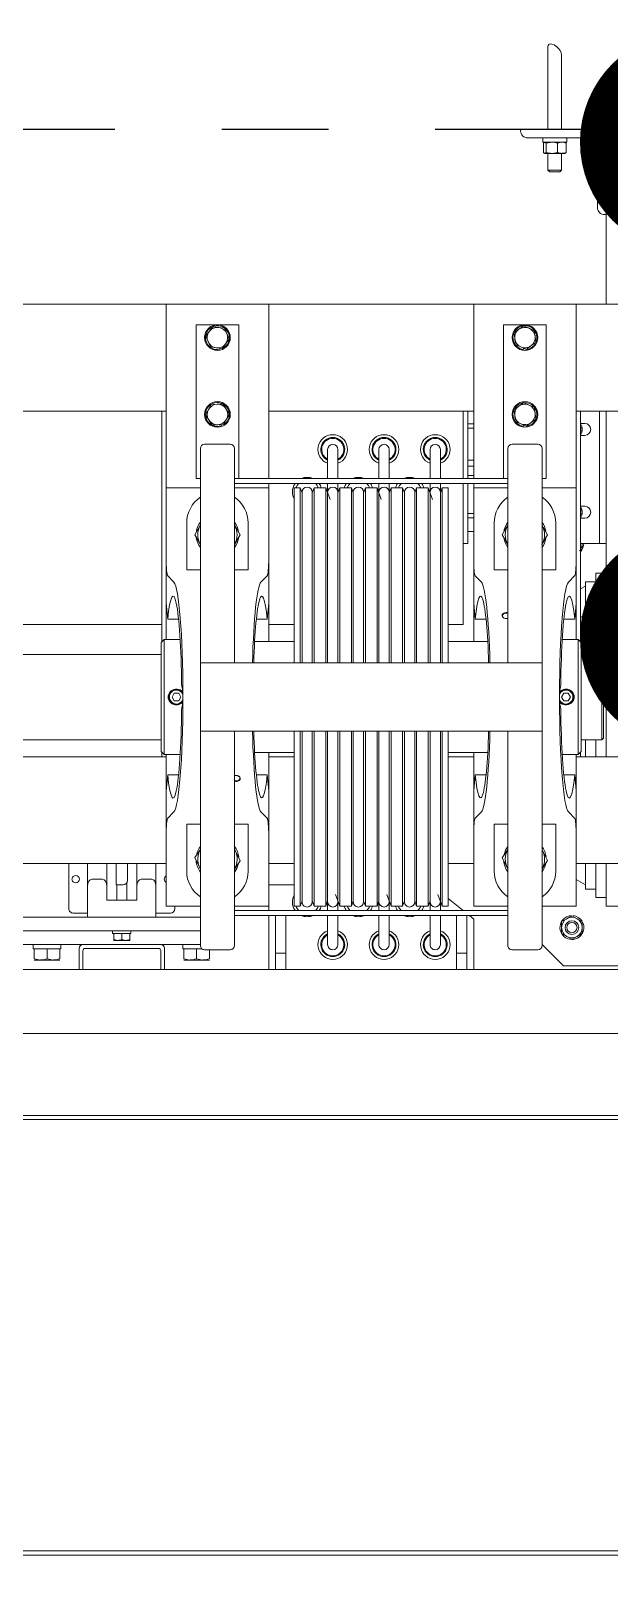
# Model space of a CAD drawing. Header units: millimetres. Extents: x -5 to 1510635, y -6 to 71285.
# Drawn here: x 1294596 to 1295951, y 37412 to 41052 of the extents above; entities that cross this region are included whole.
import ezdxf

# ---------------------------------------------------------------- set-up
doc = ezdxf.new("R2010")
doc.units = ezdxf.units.MM
doc.header["$LTSCALE"] = 1000
doc.linetypes.add('CENTER', pattern=[2, 1.25, -0.25, 0.25, -0.25])
doc.linetypes.add('PHANTOM', pattern=[2.5, 1.25, -0.25, 0.25, -0.25, 0.25, -0.25])
for name, color, linetype in [('2', 42, 'Continuous'), ('MP-1', 1, 'CENTER'), ('MP-8', 8, 'Continuous')]:
    doc.layers.add(name, color=color, linetype=linetype)

# ---------------------------------------------------------------- blocks, each defined once
blk = doc.blocks.new('17886555')
at = {"layer": 'MP-8', "linetype": 'Continuous', "lineweight": 15}
for p, q in [((-332.1, 2750), (-332.1, 5300)), ((-327.1, 5300), (-327.1, 2750)), ((177.9, 2750), (177.9, 5100)), ((182.9, 2750), (182.9, 5100)), ((-507.1, 3900), (-507.1, 4177)), ((-503.1, 1323), (-503.1, 4177)), ((-428.1, 4177), (-428.1, 1323)), ((-1282.1, 3915), (-1282.1, 4110)), ((-1157.1, 3920), (-1157.1, 4110)), ((-752.1, 3920), (-752.1, 4110)), ((-627.1, 3915), (-627.1, 4110)), ((-577.1, 4110), (-577.1, 3950)), ((-1387.1, 3950), (-1487.1, 3950)), ((-1487.1, 3950), (-1487.1, 3850)), ((-1472.1, 3950), (-1472.1, 3959)), ((-1282.1, 3950), (-1387.1, 3950)), ((-1387.1, 3948), (-1387.1, 3950)), ((-752.1, 3950), (-1157.1, 3950)), ((-1002.1, 3950), (-1002.1, 3942.5)), ((-967.1, 3938), (-967.1, 3950)), ((-577.1, 3950), (-627.1, 3950)), ((-587.1, 3938), (-587.1, 3950)), ((-1477.1, 3858), (-1477.1, 3932)), ((-1469.1, 3940), (-1395.1, 3940)), ((-1157.1, 3942.5), (-1002.1, 3942.5)), ((-1002.1, 3942.5), (-1002.1, 3938.5)), ((-1002.1, 3920), (-1002.1, 3938.5)), ((-872.1, 3938), (-967.1, 3938)), ((-957.1, 3926), (-957.1, 3938)), ((-872.1, 3938), (-937.1, 3938)), ((-870.1, 3947), (-872.1, 3945)), ((-872.1, 3945), (-772.1, 3945)), ((-872.1, 3945), (-872.1, 3921)), ((-774.1, 3947), (-870.1, 3947)), ((-772.1, 3945), (-774.1, 3947)), ((-772.1, 3921), (-772.1, 3945)), ((-752.1, 3938), (-772.1, 3938)), ((-752.1, 3938), (-772.1, 3938)), ((-587.1, 3938), (-627.1, 3938)), ((-617.1, 3938), (-627.1, 3938)), ((-597.1, 3938), (-597.1, 3926)), ((-1282.1, 3795), (-1282.1, 3915)), ((-1282.1, 3915), (-1067.1, 3915)), ((-1157.1, 3920), (-1157.1, 3915)), ((-886.9, 3920), (-1157.1, 3920)), ((-1142.6, 3920), (-1142.6, 3925)), ((-1136.8, 3920), (-1136.8, 3920.7)), ((-1134.5, 3920), (-1134.5, 3920.7)), ((-1128.6, 3925), (-1128.6, 3920)), ((-1067.1, 3915), (-1062.1, 3915)), ((-1067.1, 3915), (-1067.1, 3875)), ((-1062.1, 3915), (-984.3, 3915)), ((-1045.6, 3920), (-1045.6, 3925)), ((-1039.8, 3920), (-1039.8, 3920.7)), ((-1037.5, 3920), (-1037.5, 3920.7)), ((-1031.6, 3925), (-1031.6, 3920)), ((-995.5, 3922.2), (-1002.4, 3922)), ((-995.2, 3922), (-1002.1, 3922)), ((-993.5, 3919), (-995.2, 3922)), ((-932.1, 3915), (-984.3, 3915)), ((-964.4, 3913.5), (-956.6, 3905.9)), ((-937.1, 3926), (-957.1, 3926)), ((-948.7, 3920), (-952.1, 3926)), ((-872.1, 3926), (-937.1, 3926)), ((-932.1, 3915), (-889.4, 3915)), ((-932.1, 3915), (-913.4, 3913.3)), ((-917.1, 3926), (-917.1, 3922.8)), ((-887.1, 3922.8), (-917.1, 3922.8)), ((-916.1, 3922.8), (-916.1, 3920)), ((-913.4, 3900.6), (-913.4, 3913.3)), ((-909.4, 3922.8), (-909.4, 3920)), ((-906.9, 3922.8), (-906.9, 3920)), ((-906.7, 3922.8), (-906.7, 3920)), ((-885.9, 3921), (-889.4, 3917.5)), ((-889.4, 3917.5), (-754.9, 3917.5)), ((-889.4, 3917.5), (-889.4, 3898.7)), ((-888.1, 3920), (-888.1, 3922.8)), ((-887.1, 3922.8), (-887.1, 3926)), ((-885.9, 3921), (-758.4, 3921)), ((-752.1, 3926), (-772.1, 3926)), ((-754.9, 3917.5), (-758.4, 3921)), ((-752.1, 3920), (-757.4, 3920)), ((-754.9, 3898.7), (-754.9, 3917.5)), ((-754.9, 3915), (-712.1, 3915)), ((-752.1, 3920), (-752.1, 3915)), ((-730.8, 3913.3), (-712.1, 3915)), ((-730.8, 3913.3), (-730.8, 3900.6)), ((-660, 3915), (-712.1, 3915)), ((-679.9, 3913.5), (-687.6, 3905.9)), ((-660, 3915), (-582.1, 3915)), ((-617.1, 3926), (-627.1, 3926)), ((-597.1, 3926), (-617.1, 3926)), ((-608.5, 3915), (-602.1, 3926)), ((-582.1, 3915), (-577.1, 3915)), ((-577.1, 3915), (-577.1, 3875)), ((-562.5, 3916), (-566, 3910)), ((-559.1, 3922), (-562.5, 3916)), ((-552.1, 3922), (-559.1, 3922)), ((-545.5, 3922.2), (-552.4, 3922)), ((-545.2, 3922), (-552.1, 3922)), ((-541.7, 3916), (-545.2, 3922)), ((-538.3, 3910), (-541.7, 3916)), ((-1487.1, 3898), (-1574.3, 3898)), ((-1471.9, 3904), (-1477.1, 3904)), ((-1471.9, 3876.1), (-1471.9, 3904)), ((-1470.9, 3903.3), (-1471.9, 3901.7)), ((-1470.9, 3903.3), (-1460, 3903.3)), ((-1458.9, 3898.3), (-1458.9, 3902)), ((-1458.9, 3886.7), (-1458.9, 3898.3)), ((-1439.1, 3898), (-1458.9, 3898)), ((-1439.1, 3898), (-1439.1, 3882)), ((-1437.1, 3896), (-1439.1, 3898)), ((-1437.1, 3884), (-1437.1, 3896)), ((-822.1, 3908.2), (-826.6, 3905.6)), ((-826.6, 3905.6), (-826.6, 3900.4)), ((-826.6, 3900.4), (-822.1, 3897.8)), ((-819.5, 3895.5), (-824.8, 3895.5)), ((-817.6, 3905.6), (-822.1, 3908.2)), ((-822.1, 3897.8), (-817.6, 3900.4)), ((-817.6, 3900.4), (-817.6, 3905.6)), ((-566, 3910), (-562.5, 3904)), ((-562.5, 3904), (-559.1, 3898)), ((-559.1, 3898), (-552.1, 3898)), ((-558.7, 3897.8), (-551.8, 3898)), ((-552.1, 3898), (-545.2, 3898)), ((-545.2, 3898), (-541.7, 3904)), ((-541.7, 3904), (-538.3, 3910)), ((-532.1, 3875), (-507.1, 3900)), ((-1584, 3882), (-1487.1, 3882)), ((-1470.9, 3880), (-1471.9, 3886.7)), ((-1470.9, 3876.7), (-1471.9, 3878.3)), ((-1470.9, 3893.3), (-1460, 3893.3)), ((-1470.9, 3880), (-1460, 3880)), ((-1470.9, 3876.7), (-1460, 3876.7)), ((-1460, 3893.3), (-1458.9, 3886.7)), ((-1460, 3880), (-1458.9, 3878.3)), ((-1458.9, 3878.3), (-1458.9, 3886.7)), ((-1458.9, 3882), (-1439.1, 3882)), ((-1439.1, 3882), (-1437.1, 3884)), ((-1258.1, 3880), (-1258.1, 3830)), ((-1078.1, 3880), (-1258.1, 3880)), ((-1078.1, 3875), (-1078.1, 3880)), ((-1026.1, 3891), (-971, 3891)), ((-1023.6, 3874.9), (-1012.1, 3881.6)), ((-1012.1, 3881.6), (-1000.6, 3874.9)), ((-971, 3875), (-971, 3891)), ((-673.2, 3891), (-673.2, 3875)), ((-618.1, 3891), (-673.2, 3891)), ((-642.5, 3875.6), (-630.6, 3881.5)), ((-630.6, 3881.5), (-620.7, 3875)), ((-1477.1, 3876.1), (-1471.9, 3876.1)), ((-1256.9, 3853.6), (-1254.1, 3859.9)), ((-1254.1, 3859.9), (-1251.2, 3866.3)), ((-1251.2, 3866.3), (-1244.3, 3866.9)), ((-1244.3, 3866.9), (-1237.4, 3867.6)), ((-1237.4, 3867.6), (-1233.4, 3862)), ((-1233.4, 3862), (-1229.3, 3856.4)), ((-1166.9, 3853.6), (-1164.1, 3859.9)), ((-1164.1, 3859.9), (-1161.2, 3866.3)), ((-1161.2, 3866.3), (-1154.3, 3866.9)), ((-1154.3, 3866.9), (-1147.4, 3867.6)), ((-1147.4, 3867.6), (-1143.4, 3862)), ((-1143.4, 3862), (-1139.3, 3856.4)), ((-1118.1, 3840), (-1118.1, 3870)), ((-1118.1, 3870), (-1118.1, 3840)), ((-1113.1, 3875), (-862.1, 3875)), ((-1113.1, 3875), (-1083.1, 3875)), ((-782.1, 3875), (-862.1, 3875)), ((-862.1, 3875), (-862.1, 3475)), ((-782.1, 3875), (-531.1, 3875)), ((-782.1, 3475), (-782.1, 3875)), ((-531.1, 3875), (-561.1, 3875)), ((-526.1, 3840), (-526.1, 3870)), ((-526.1, 3840), (-526.1, 3870)), ((-1487.1, 3850), (-1485.1, 3850)), ((-1252.9, 3848), (-1256.9, 3853.6)), ((-1248.8, 3842.4), (-1252.9, 3848)), ((-1241.9, 3843.1), (-1248.8, 3842.4)), ((-1235, 3843.7), (-1241.9, 3843.1)), ((-1232.2, 3850.1), (-1235, 3843.7)), ((-1229.3, 3856.4), (-1232.2, 3850.1)), ((-1230.6, 3853.5), (-1229.2, 3853.5)), ((-1162.9, 3848), (-1166.9, 3853.6)), ((-1158.8, 3842.4), (-1162.9, 3848)), ((-1151.9, 3843.1), (-1158.8, 3842.4)), ((-1145, 3843.7), (-1151.9, 3843.1)), ((-1142.2, 3850.1), (-1145, 3843.7)), ((-1139.3, 3856.4), (-1142.2, 3850.1)), ((-1140.6, 3853.5), (-1139.2, 3853.5)), ((-1258.1, 3830), (-1078.1, 3830)), ((-1113.1, 3835), (-862.1, 3835)), ((-1113.1, 3835), (-1083.1, 3835)), ((-1078.1, 3835), (-1078.1, 3515)), ((-1072.1, 3835), (-1072.1, 3515)), ((-1067.1, 3835), (-1067.1, 3795)), ((-1012.1, 3828.4), (-1023.6, 3835.1)), ((-1000.6, 3835.1), (-1012.1, 3828.4)), ((-971, 3819), (-971, 3835)), ((-782.1, 3835), (-531.1, 3835)), ((-673.2, 3835), (-673.2, 3819)), ((-633.7, 3828.5), (-643.6, 3835)), ((-621.8, 3834.4), (-633.7, 3828.5)), ((-577.1, 3835), (-577.1, 3795)), ((-572.1, 3835), (-572.1, 3515)), ((-566.1, 3835), (-566.1, 3515)), ((-531.1, 3835), (-561.1, 3835)), ((-1026.1, 3819), (-971, 3819)), ((-964.4, 3796.5), (-956.6, 3804.1)), ((-913.4, 3796.7), (-913.4, 3809.4)), ((-887.1, 3811.4), (-887.1, 3765)), ((-757.1, 3765), (-757.1, 3811.4)), ((-730.8, 3809.4), (-730.8, 3796.7)), ((-679.9, 3796.5), (-687.6, 3804.1)), ((-618.1, 3819), (-673.2, 3819)), ((-1282.1, 3555), (-1282.1, 3795)), ((-1282.1, 3795), (-1078.1, 3795)), ((-1157.1, 3555), (-1157.1, 3795)), ((-1157.1, 3788), (-1078.1, 3788)), ((-1142.1, 3788), (-1142.1, 3795)), ((-1137.1, 3795), (-1137.1, 3788)), ((-1099.6, 3788), (-1099.6, 3795)), ((-1092.6, 3795), (-1092.6, 3788)), ((-1081.6, 3788), (-1081.6, 3795)), ((-1072.1, 3795), (-1067.1, 3795)), ((-1072.1, 3788), (-1002.1, 3788)), ((-1067.1, 3795), (-1062.1, 3795)), ((-1062.1, 3795), (-984.3, 3795)), ((-1037.1, 3788), (-1037.1, 3795)), ((-1032.1, 3795), (-1032.1, 3788)), ((-1016.1, 3788), (-1016.1, 3795)), ((-1002.1, 3788), (-1002.1, 3782.5)), ((-932.1, 3795), (-984.3, 3795)), ((-932.1, 3795), (-913.4, 3796.7)), ((-932.1, 3795), (-887.1, 3795)), ((-757.1, 3795), (-712.1, 3795)), ((-752.1, 3765), (-752.1, 3795)), ((-730.8, 3796.7), (-712.1, 3795)), ((-660, 3795), (-712.1, 3795)), ((-660, 3795), (-582.1, 3795)), ((-627.1, 3765), (-627.1, 3795)), ((-582.1, 3795), (-577.1, 3795)), ((-562.1, 3795), (-566.1, 3790)), ((-566.1, 3787), (-522.1, 3787)), ((-503.1, 3795), (-562.1, 3795)), ((-522.1, 3787), (-503.1, 3787)), ((-522.1, 3787), (-522.1, 3775)), ((-1078.1, 3782.5), (-1157.1, 3782.5)), ((-907.1, 3782.5), (-1072.1, 3782.5)), ((-907.1, 3765), (-907.1, 3782.5)), ((-572.1, 3782.5), (-586.1, 3765)), ((-522.1, 3775), (-566.1, 3775)), ((-503.1, 3775), (-522.1, 3775)), ((-1078.1, 3756), (-1112.1, 3756)), ((-1062.1, 3756), (-1072.1, 3756)), ((-862.1, 3765), (-1067.1, 3765)), ((-1067.1, 3765), (-1067.1, 3758.2)), ((-862.1, 3758.2), (-1067.1, 3758.2)), ((-1067.1, 3758.2), (-1061.1, 3756)), ((-862.2, 3756), (-1062.1, 3756)), ((-577.1, 3765), (-782.1, 3765)), ((-577.1, 3758.2), (-782.1, 3758.2)), ((-582.1, 3756), (-782, 3756)), ((-590.9, 3753.2), (-577.1, 3758.2)), ((-572.1, 3756), (-582.1, 3756)), ((-577.1, 3758.2), (-577.1, 3765)), ((-532.1, 3756), (-566.1, 3756)), ((-1112.1, 3744), (-1078.1, 3744)), ((-1072.1, 3744), (-1062.1, 3744)), ((-1053.4, 3746.8), (-1067.1, 3741.8)), ((-862.1, 3741.8), (-1067.1, 3741.8)), ((-1067.1, 3741.8), (-1067.1, 3728.2)), ((-1062.1, 3744), (-862.2, 3744)), ((-577.1, 3741.8), (-782.1, 3741.8)), ((-782, 3744), (-582.1, 3744)), ((-577.1, 3741.8), (-583.2, 3744)), ((-582.1, 3744), (-572.1, 3744)), ((-577.1, 3728.2), (-577.1, 3741.8)), ((-566.1, 3744), (-532.1, 3744)), ((-862.1, 3728.2), (-1067.1, 3728.2)), ((-1067.1, 3728.2), (-1061.1, 3726)), ((-1061.1, 3714), (-1067.1, 3711.8)), ((-862.1, 3726), (-1062.1, 3726)), ((-1062.1, 3714), (-862.1, 3714)), ((-577.1, 3728.2), (-782.1, 3728.2)), ((-582.1, 3726), (-782.1, 3726)), ((-782.1, 3714), (-582.1, 3714)), ((-583.2, 3726), (-577.1, 3728.2)), ((-577.1, 3711.8), (-583.2, 3714)), ((-1078.1, 3696), (-1112.1, 3696)), ((-1062.1, 3696), (-1072.1, 3696)), ((-862.1, 3711.8), (-1067.1, 3711.8)), ((-1067.1, 3711.8), (-1067.1, 3698.2)), ((-862.1, 3698.2), (-1067.1, 3698.2)), ((-1067.1, 3698.2), (-1061.1, 3696)), ((-862.2, 3696), (-1062.1, 3696)), ((-577.1, 3711.8), (-782.1, 3711.8)), ((-577.1, 3698.2), (-782.1, 3698.2)), ((-582.1, 3696), (-782, 3696)), ((-590.9, 3693.2), (-577.1, 3698.2)), ((-572.1, 3696), (-582.1, 3696)), ((-577.1, 3698.2), (-577.1, 3711.8)), ((-532.1, 3696), (-566.1, 3696)), ((-1112.1, 3684), (-1078.1, 3684)), ((-1072.1, 3684), (-1062.1, 3684)), ((-1053.4, 3686.8), (-1067.1, 3681.8)), ((-862.1, 3681.8), (-1067.1, 3681.8)), ((-1067.1, 3681.8), (-1067.1, 3668.2)), ((-1062.1, 3684), (-862.2, 3684)), ((-577.1, 3681.8), (-782.1, 3681.8)), ((-782, 3684), (-582.1, 3684)), ((-577.1, 3681.8), (-583.2, 3684)), ((-582.1, 3684), (-572.1, 3684)), ((-577.1, 3668.2), (-577.1, 3681.8)), ((-566.1, 3684), (-532.1, 3684)), ((-862.1, 3668.2), (-1067.1, 3668.2)), ((-1067.1, 3668.2), (-1061.1, 3666)), ((-862.1, 3666), (-1062.1, 3666)), ((-577.1, 3668.2), (-782.1, 3668.2)), ((-582.1, 3666), (-782.1, 3666)), ((-583.2, 3666), (-577.1, 3668.2)), ((-1061.1, 3654), (-1067.1, 3651.8)), ((-862.1, 3651.8), (-1067.1, 3651.8)), ((-1067.1, 3651.8), (-1067.1, 3638.2)), ((-1062.1, 3654), (-862.1, 3654)), ((-782.1, 3654), (-582.1, 3654)), ((-577.1, 3651.8), (-782.1, 3651.8)), ((-577.1, 3651.8), (-583.2, 3654)), ((-577.1, 3638.2), (-577.1, 3651.8)), ((-1078.1, 3636), (-1112.1, 3636)), ((-1112.1, 3624), (-1078.1, 3624)), ((-1062.1, 3636), (-1072.1, 3636)), ((-1072.1, 3624), (-1062.1, 3624)), ((-862.1, 3638.2), (-1067.1, 3638.2)), ((-1067.1, 3638.2), (-1061.1, 3636)), ((-1053.4, 3626.8), (-1067.1, 3621.8)), ((-862.2, 3636), (-1062.1, 3636)), ((-1062.1, 3624), (-862.2, 3624)), ((-577.1, 3638.2), (-782.1, 3638.2)), ((-582.1, 3636), (-782, 3636)), ((-782, 3624), (-582.1, 3624)), ((-590.9, 3633.2), (-577.1, 3638.2)), ((-577.1, 3621.8), (-583.2, 3624)), ((-572.1, 3636), (-582.1, 3636)), ((-582.1, 3624), (-572.1, 3624)), ((-532.1, 3636), (-566.1, 3636)), ((-566.1, 3624), (-532.1, 3624)), ((-862.1, 3621.8), (-1067.1, 3621.8)), ((-1067.1, 3621.8), (-1067.1, 3608.2)), ((-862.1, 3608.2), (-1067.1, 3608.2)), ((-1067.1, 3608.2), (-1061.1, 3606)), ((-862.1, 3606), (-1062.1, 3606)), ((-577.1, 3621.8), (-782.1, 3621.8)), ((-577.1, 3608.2), (-782.1, 3608.2)), ((-582.1, 3606), (-782.1, 3606)), ((-583.2, 3606), (-577.1, 3608.2)), ((-577.1, 3608.2), (-577.1, 3621.8)), ((-1061.1, 3594), (-1067.1, 3591.8)), ((-862.1, 3591.8), (-1067.1, 3591.8)), ((-1067.1, 3591.8), (-1067.1, 3585)), ((-1062.1, 3594), (-862.1, 3594)), ((-782.1, 3594), (-582.1, 3594)), ((-577.1, 3591.8), (-782.1, 3591.8)), ((-577.1, 3591.8), (-583.2, 3594)), ((-577.1, 3585), (-577.1, 3591.8)), ((-862.1, 3585), (-1067.1, 3585)), ((-907.1, 3555), (-907.1, 3585)), ((-887.1, 3585), (-887.1, 3538.6)), ((-577.1, 3585), (-782.1, 3585)), ((-757.1, 3538.6), (-757.1, 3585)), ((-752.1, 3555), (-752.1, 3585)), ((-627.1, 3555), (-627.1, 3585)), ((-602.1, 3585), (-602.1, 3555)), ((-566.1, 3575), (-522.1, 3575)), ((-522.1, 3575), (-503.1, 3575)), ((-522.1, 3575), (-522.1, 3563)), ((-1282.1, 3435), (-1282.1, 3555)), ((-1282.1, 3555), (-1078.1, 3555)), ((-1072.1, 3555), (-1067.1, 3555)), ((-1062.1, 3555), (-1067.1, 3555)), ((-1067.1, 3515), (-1067.1, 3555)), ((-984.3, 3555), (-1062.1, 3555)), ((-984.3, 3555), (-932.1, 3555)), ((-964.4, 3553.5), (-956.6, 3545.9)), ((-932.1, 3555), (-887.1, 3555)), ((-913.4, 3553.3), (-932.1, 3555)), ((-913.4, 3540.6), (-913.4, 3553.3)), ((-757.1, 3555), (-712.1, 3555)), ((-712.1, 3555), (-730.8, 3553.3)), ((-730.8, 3553.3), (-730.8, 3540.6)), ((-712.1, 3555), (-660, 3555)), ((-679.9, 3553.5), (-687.6, 3545.9)), ((-582.1, 3555), (-660, 3555)), ((-577.1, 3555), (-582.1, 3555)), ((-577.1, 3515), (-577.1, 3555)), ((-577.1, 3555), (-572.1, 3555)), ((-566.1, 3563), (-522.1, 3563)), ((-566.1, 3555), (-503.1, 3555)), ((-503.1, 3563), (-522.1, 3563)), ((-1026.1, 3531), (-971, 3531)), ((-971, 3515), (-971, 3531)), ((-673.2, 3531), (-673.2, 3515)), ((-618.1, 3531), (-673.2, 3531)), ((-1258.1, 3520), (-1258.1, 3470)), ((-1078.1, 3520), (-1258.1, 3520)), ((-1113.1, 3515), (-862.1, 3515)), ((-1113.1, 3515), (-1083.1, 3515)), ((-1023.6, 3514.9), (-1012.1, 3521.6)), ((-1012.1, 3521.6), (-1000.6, 3514.9)), ((-782.1, 3515), (-531.1, 3515)), ((-643.6, 3515), (-642.2, 3515.7)), ((-642.2, 3515.7), (-630.3, 3521.5)), ((-630.3, 3521.5), (-620.6, 3515)), ((-531.1, 3515), (-561.1, 3515)), ((-1255.9, 3489.6), (-1255, 3496.5)), ((-1255, 3496.5), (-1254.2, 3503.3)), ((-1254.2, 3503.3), (-1247.8, 3506)), ((-1247.8, 3506), (-1241.4, 3508.8)), ((-1241.4, 3508.8), (-1235.9, 3504.6)), ((-1235.9, 3504.6), (-1230.4, 3500.4)), ((-1230.4, 3500.4), (-1231.2, 3493.5)), ((-1230.7, 3497.3), (-1229.4, 3497.7)), ((-1165.3, 3501.6), (-1159.4, 3505.2)), ((-1165.1, 3494.7), (-1165.3, 3501.6)), ((-1164.9, 3487.8), (-1165.1, 3494.7)), ((-1159.4, 3505.2), (-1153.5, 3508.9)), ((-1153.5, 3508.9), (-1147.4, 3505.5)), ((-1147.4, 3505.5), (-1141.3, 3502.2)), ((-1141.3, 3502.2), (-1141.1, 3495.3)), ((-1141.2, 3499.1), (-1139.9, 3499.7)), ((-1141.1, 3495.3), (-1140.9, 3488.4)), ((-1118.1, 3480), (-1118.1, 3510)), ((-1118.1, 3510), (-1118.1, 3480)), ((-526.1, 3480), (-526.1, 3510)), ((-526.1, 3480), (-526.1, 3510)), ((-1250.3, 3485.4), (-1255.9, 3489.6)), ((-1244.8, 3481.2), (-1250.3, 3485.4)), ((-1238.4, 3484), (-1244.8, 3481.2)), ((-1232.1, 3486.7), (-1238.4, 3484)), ((-1231.2, 3493.5), (-1232.1, 3486.7)), ((-1158.8, 3484.5), (-1164.9, 3487.8)), ((-1152.8, 3481.1), (-1158.8, 3484.5)), ((-1146.8, 3484.8), (-1152.8, 3481.1)), ((-1140.9, 3488.4), (-1146.8, 3484.8)), ((-527, 3470.5), (-527, 3477.1)), ((-527, 3477.1), (-527, 3457.7)), ((-515.4, 3485.5), (-526.1, 3485.5)), ((-515.4, 3470.5), (-514, 3478)), ((-514, 3478), (-514, 3485.5)), ((-514, 3463), (-514, 3478)), ((-1258.1, 3470), (-1078.1, 3470)), ((-1113.1, 3475), (-862.1, 3475)), ((-1113.1, 3475), (-1083.1, 3475)), ((-1078.1, 3470), (-1078.1, 3475)), ((-1067.1, 3435), (-1067.1, 3475)), ((-1026.1, 3459), (-971, 3459)), ((-1012.1, 3468.4), (-1023.6, 3475.1)), ((-1000.6, 3475.1), (-1012.1, 3468.4)), ((-971, 3459), (-971, 3475)), ((-862.1, 3475), (-782.1, 3475)), ((-782.1, 3475), (-531.1, 3475)), ((-673.2, 3475), (-673.2, 3459)), ((-618.1, 3459), (-673.2, 3459)), ((-634, 3468.5), (-643.6, 3475)), ((-622, 3474.3), (-634, 3468.5)), ((-620.7, 3475), (-622, 3474.3)), ((-577.1, 3435), (-577.1, 3475)), ((-564.1, 3475), (-564.1, 3258)), ((-531.1, 3475), (-561.1, 3475)), ((-548.1, 3475), (-548.1, 3258)), ((-532.1, 3475), (-532.1, 3428.5)), ((-527, 3455.5), (-527, 3470.5)), ((-515.4, 3470.5), (-527, 3470.5)), ((-515.4, 3455.5), (-514, 3463)), ((-514, 3455.5), (-514, 3463)), ((-964.4, 3436.5), (-956.6, 3444.1)), ((-913.4, 3436.7), (-913.4, 3449.4)), ((-889.4, 3451.3), (-889.4, 3432.5)), ((-822.1, 3452.2), (-826.6, 3449.6)), ((-826.6, 3449.6), (-826.6, 3444.4)), ((-826.6, 3444.4), (-822.1, 3441.8)), ((-824.8, 3454.5), (-819.5, 3454.5)), ((-817.6, 3449.6), (-822.1, 3452.2)), ((-822.1, 3441.8), (-817.6, 3444.4)), ((-817.6, 3444.4), (-817.6, 3449.6)), ((-754.9, 3432.5), (-754.9, 3451.3)), ((-730.8, 3449.4), (-730.8, 3436.7)), ((-679.9, 3436.5), (-687.6, 3444.1)), ((-577.1, 3445), (-574.1, 3445)), ((-569.1, 3423), (-569.1, 3440)), ((-532.1, 3454.3), (-527, 3454.3)), ((-515.4, 3455.5), (-527, 3455.5)), ((-527, 3455.5), (-527, 3454.3)), ((-1282.1, 3263.5), (-1282.1, 3435)), ((-1282.1, 3435), (-1067.1, 3435)), ((-1157.1, 3435), (-1157.1, 3430)), ((-1157.1, 3263.5), (-1157.1, 3430)), ((-886.9, 3430), (-1157.1, 3430)), ((-1062.1, 3435), (-1067.1, 3435)), ((-984.3, 3435), (-1062.1, 3435)), ((-984.3, 3435), (-932.1, 3435)), ((-913.4, 3436.7), (-932.1, 3435)), ((-932.1, 3435), (-889.4, 3435)), ((-907.1, 3120), (-907.1, 3430)), ((-754.9, 3432.5), (-889.4, 3432.5)), ((-889.4, 3432.5), (-885.9, 3429)), ((-758.4, 3429), (-885.9, 3429)), ((-872.1, 3429), (-872.1, 3124)), ((-772.1, 3124), (-772.1, 3429)), ((-758.4, 3429), (-754.9, 3432.5)), ((-752.1, 3430), (-757.4, 3430)), ((-754.9, 3435), (-712.1, 3435)), ((-752.1, 3435), (-752.1, 3430)), ((-752.1, 3120), (-752.1, 3430)), ((-712.1, 3435), (-730.8, 3436.7)), ((-712.1, 3435), (-660, 3435)), ((-582.1, 3435), (-660, 3435)), ((-627.1, 2496.5), (-627.1, 3435)), ((-627.1, 3423), (-600.4, 3423)), ((-600.4, 3423), (-564.1, 3423)), ((-577.1, 3435), (-582.1, 3435)), ((-564.1, 3343), (-564.1, 3423)), ((-532.1, 3337.5), (-532.1, 3428.5)), ((-527.6, 3433), (-503.1, 3433)), ((-527.6, 3340), (-527.6, 3426)), ((-525.1, 3428.5), (-503.1, 3428.5)), ((-608.7, 3405.5), (-608.7, 3418)), ((-600.4, 3400.5), (-627.1, 3400.5)), ((-607.1, 3389.5), (-627.1, 3389.5)), ((-584.1, 3389), (-604.9, 3389)), ((-584.1, 3400.5), (-600.4, 3400.5)), ((-584.1, 3365.5), (-584.1, 3400.5)), ((-548.1, 3393.7), (-545.1, 3393.7)), ((-545.1, 3393.7), (-545.1, 3372.2)), ((-545.1, 3383), (-545.1, 3392.5)), ((-538, 3392.5), (-545.1, 3392.5)), ((-538, 3392.5), (-537.1, 3392.5)), ((-538, 3383), (-537.1, 3387.8)), ((-537.1, 3387.8), (-537.1, 3392.5)), ((-537.1, 3378.2), (-537.1, 3387.8)), ((-627.1, 3376.5), (-602.1, 3376.5)), ((-602.1, 3376.5), (-602.1, 3384.5)), ((-602.1, 3377), (-584.1, 3377)), ((-548.1, 3372.2), (-545.1, 3372.2)), ((-545.1, 3373.5), (-545.1, 3383)), ((-538, 3383), (-545.1, 3383)), ((-538, 3373.5), (-545.1, 3373.5)), ((-538, 3373.5), (-537.1, 3378.2)), ((-537.1, 3373.5), (-538, 3373.5)), ((-537.1, 3373.5), (-537.1, 3378.2)), ((-627.1, 3365.5), (-600.4, 3365.5)), ((-608.7, 3348), (-608.7, 3360.5)), ((-584.1, 3365.5), (-600.4, 3365.5)), ((-600.4, 3343), (-627.1, 3343)), ((-600.4, 3343), (-564.1, 3343)), ((-569.1, 3326), (-569.1, 3343)), ((-532.1, 3337.5), (-532.1, 3258)), ((-503.1, 3333), (-527.6, 3333)), ((-503.1, 3337.5), (-525.1, 3337.5)), ((-610.8, 3321), (-627.1, 3321)), ((-605.4, 3321), (-610.8, 3321)), ((-605.4, 3321), (-574.1, 3321)), ((-532.1, 3311.6), (-527, 3311.6)), ((-527, 3311.6), (-527, 3310.5)), ((-527, 3295.5), (-527, 3310.5)), ((-515.4, 3310.5), (-527, 3310.5)), ((-527, 3308.3), (-527, 3282.7)), ((-527, 3280.5), (-527, 3295.5)), ((-515.4, 3295.5), (-527, 3295.5)), ((-515.4, 3295.5), (-514, 3303)), ((-514, 3303), (-514, 3310.5)), ((-514, 3288), (-514, 3303)), ((-532.1, 3279.3), (-527, 3279.3)), ((-515.4, 3280.5), (-527, 3280.5)), ((-527, 3280.5), (-527, 3279.3)), ((-515.4, 3280.5), (-514, 3288)), ((-514, 3280.5), (-514, 3288))]:
    blk.add_line(p, q, dxfattribs=at)
for centre, radius in [((-552.1, 3910), 8), ((-552.1, 3910), 6), ((-1243.1, 3855), 15), ((-1153.1, 3855), 15), ((-1243.1, 3495), 15), ((-1153.1, 3495), 15)]:
    blk.add_circle(centre, radius, dxfattribs=at)
for centre, radius, start, end in [((-1469.1, 3932), 8, 90, 180), ((-1395.1, 3948), 8, 270, 0), ((-1135.6, 3925), 7, 0, 180), ((-1038.6, 3925), 7, 0, 180), ((-1135.6, 3910), 12, 56.519, 122.7642), ((-1135.6, 3910), 10.8, 96.2081, 111.5289), ((-1135.6, 3910), 10.8, 68.4711, 83.7919), ((-1038.6, 3910), 12, 56.519, 122.7642), ((-1038.6, 3910), 10.8, 96.2081, 111.5289), ((-1038.6, 3910), 10.8, 68.4711, 83.7919), ((-1002.1, 3910), 14, 45.5847, 90), ((-1002.1, 3910), 12, 56.4427, 90), ((-552.1, 3910), 14, 121.9183, 173.9523), ((-552.1, 3910), 14, 186.0477, 56.1789), ((-552.1, 3910), 12, 150, 210), ((-552.1, 3910), 12, 90, 150), ((-552.1, 3910), 14, 62.6904, 120.649), ((-552.1, 3910), 12, 30, 90), ((-552.1, 3910), 12, 330, 30), ((-1458.6, 3898.1), 13.3, 156.8489, 178.9485), ((-1458.8, 3898.5), 13.1, 180.874, 203.3286), ((-1472.3, 3898.1), 13.3, 1.0515, 23.1511), ((-1472, 3898.5), 13.1, 336.6714, 359.126), ((-822.1, 3962.7), 67.2, 257.6989, 267.7423), ((-822.1, 3903), 9, 0, 233.5732), ((-822.1, 3903), 8.19, 0, 245.7546), ((-822.1, 3962.7), 67.2, 272.2577, 282.3011), ((-822.1, 3903), 8.19, 294.2454, 0), ((-822.1, 3903), 9, 309.8055, 0), ((-552.1, 3910), 12, 210, 270), ((-552.1, 3910), 12, 270, 330), ((-1449.4, 3886.4), 22.6, 162.2585, 179.4401), ((-1481.5, 3886.9), 22.6, 342.2585, 359.4401), ((-1026.1, 3855), 36, 90, 146.251), ((-1012.1, 3855), 24.9, 99.6567, 126.7165), ((-1012.1, 3855), 23, 60, 120), ((-1012.1, 3855), 24.9, 53.2835, 79.9197), ((-632.1, 3855), 24.9, 96.3402, 126.7165), ((-632.1, 3855), 23, 60.4082, 116.6835), ((-632.1, 3855), 24.9, 53.2835, 76.6032), ((-618.1, 3855), 36, 33.749, 90), ((-1243.1, 3855), 14, 6.0477, 353.9523), ((-1243.1, 3855), 12, 155.6837, 215.6837), ((-1243.1, 3855), 12, 95.6837, 155.6837), ((-1243.1, 3855), 12, 35.6837, 95.6837), ((-1243.1, 3855), 12, 335.6837, 35.6837), ((-1153.1, 3855), 14, 6.0477, 353.9523), ((-1153.1, 3855), 12, 155.6837, 215.6837), ((-1153.1, 3855), 12, 95.6837, 155.6837), ((-1153.1, 3855), 12, 35.6837, 95.6837), ((-1153.1, 3855), 12, 335.6837, 35.6837), ((-1113.1, 3870), 5, 90, 180), ((-1113.1, 3870), 5, 90, 180), ((-632.1, 3855), 23, 116.6835, 119.5918), ((-531.1, 3870), 5, 0, 90), ((-531.1, 3870), 5, 0, 90), ((-1485.1, 3858), 8, 270, 0), ((-1243.1, 3855), 12, 215.6837, 275.6837), ((-1243.1, 3855), 12, 275.6837, 335.6837), ((-1153.1, 3855), 12, 215.6837, 275.6837), ((-1153.1, 3855), 12, 275.6837, 335.6837), ((-1113.1, 3840), 5, 180, 270), ((-1113.1, 3840), 5, 180, 270), ((-1026.1, 3855), 36, 213.749, 270), ((-1012.1, 3855), 24.9, 233.2835, 260.432), ((-1012.1, 3855), 23, 240, 300), ((-1012.1, 3855), 24.9, 277.7256, 306.7165), ((-632.1, 3855), 24.9, 233.2835, 257.1154), ((-632.1, 3855), 23, 240.4082, 296.6835), ((-632.1, 3855), 24.9, 274.4091, 306.7165), ((-632.1, 3855), 23, 296.6835, 299.5918), ((-618.1, 3855), 36, 270, 326.251), ((-531.1, 3840), 5, 270, 0), ((-531.1, 3840), 5, 270, 0), ((-1112.1, 3750), 17.3, 20.1563, 339.7315), ((-1112.1, 3750), 14, 25.3769, 334.6231), ((-1112.1, 3750), 13, 27.4864, 332.5136), ((-1112.1, 3750), 6, 90, 270), ((-1062.1, 3750), 6, 90.0004, 269.9996), ((-582.1, 3750), 6, 270.0004, 89.9996), ((-532.1, 3750), 17.3, 0, 159.7315), ((-532.1, 3750), 17.3, 200.2685, 0), ((-532.1, 3750), 14, 0, 154.6231), ((-532.1, 3750), 14, 205.3769, 0), ((-532.1, 3750), 13, 0, 152.5136), ((-532.1, 3750), 13, 207.4864, 0), ((-532.1, 3750), 6, 0, 90), ((-532.1, 3750), 6, 270, 0), ((-1062.1, 3720), 17.3, 106.7792, 125.2656), ((-1062.1, 3720), 14, 110.9248, 135.5847), ((-582.1, 3720), 17.3, 54.7344, 73.2208), ((-582.1, 3720), 14, 44.4153, 69.0752), ((-1062.1, 3720), 17.3, 157.4862, 202.5138), ((-1062.1, 3720), 6, 90, 270), ((-582.1, 3720), 6, 0, 90), ((-582.1, 3720), 6, 270, 0), ((-582.1, 3720), 17.3, 0, 22.5138), ((-582.1, 3720), 17.3, 337.4862, 0), ((-1112.1, 3690), 17.3, 20.2685, 339.7315), ((-1112.1, 3690), 14, 25.3769, 334.6231), ((-1112.1, 3690), 13, 27.4864, 332.5136), ((-1112.1, 3690), 6, 90, 270), ((-1062.1, 3720), 14, 224.4153, 249.0752), ((-1062.1, 3720), 17.3, 234.7344, 253.2208), ((-1062.1, 3690), 6, 90.0004, 269.9996), ((-582.1, 3690), 6, 270.0004, 89.9996), ((-582.1, 3720), 14, 290.9248, 315.5847), ((-582.1, 3720), 17.3, 286.7792, 305.2656), ((-532.1, 3690), 17.3, 0, 159.7315), ((-532.1, 3690), 14, 0, 154.6231), ((-532.1, 3690), 13, 0, 152.5136), ((-532.1, 3690), 6, 0, 90), ((-1062.1, 3660), 17.3, 106.7792, 125.2656), ((-582.1, 3660), 17.3, 54.7344, 73.2208), ((-532.1, 3690), 17.3, 200.2685, 0), ((-532.1, 3690), 14, 205.3769, 0), ((-532.1, 3690), 13, 207.4864, 0), ((-532.1, 3690), 6, 270, 0), ((-1062.1, 3660), 17.3, 157.4862, 202.5138), ((-1062.1, 3660), 14, 110.9248, 135.5847), ((-1062.1, 3660), 6, 90, 270), ((-582.1, 3660), 6, 0, 90), ((-582.1, 3660), 6, 270, 0), ((-582.1, 3660), 14, 44.4153, 69.0752), ((-582.1, 3660), 17.3, 0, 22.5138), ((-582.1, 3660), 17.3, 337.4862, 0), ((-1112.1, 3630), 17.3, 20.2685, 339.7315), ((-1112.1, 3630), 14, 25.3769, 334.6231), ((-1112.1, 3630), 13, 27.4864, 332.5136), ((-1062.1, 3660), 14, 224.4153, 249.0752), ((-1062.1, 3660), 17.3, 234.7344, 253.2208), ((-582.1, 3660), 14, 290.9248, 315.5847), ((-582.1, 3660), 17.3, 286.7792, 305.2656), ((-532.1, 3630), 17.3, 0, 159.7315), ((-532.1, 3630), 14, 0, 154.6231), ((-532.1, 3630), 13, 0, 152.5136), ((-1112.1, 3630), 6, 90, 270), ((-1062.1, 3630), 6, 90.0004, 269.9996), ((-582.1, 3630), 6, 270.0004, 89.9996), ((-532.1, 3630), 17.3, 200.2685, 0), ((-532.1, 3630), 14, 205.3769, 0), ((-532.1, 3630), 13, 207.4864, 0), ((-532.1, 3630), 6, 0, 90), ((-532.1, 3630), 6, 270, 0), ((-1062.1, 3600), 17.3, 157.4862, 202.5138), ((-1062.1, 3600), 17.3, 106.7792, 125.2656), ((-1062.1, 3600), 14, 110.9248, 135.5847), ((-1062.1, 3600), 6, 90, 270), ((-582.1, 3600), 6, 0, 90), ((-582.1, 3600), 17.3, 54.7344, 73.2208), ((-582.1, 3600), 14, 44.4153, 69.0752), ((-582.1, 3600), 17.3, 0, 22.5138), ((-1062.1, 3600), 14, 224.4153, 249.0752), ((-1062.1, 3600), 17.3, 234.7344, 299.9971), ((-582.1, 3600), 17.3, 240.0029, 305.2656), ((-582.1, 3600), 6, 270, 0), ((-582.1, 3600), 14, 290.9248, 315.5847), ((-582.1, 3600), 17.3, 337.4862, 0), ((-1026.1, 3495), 36, 90, 146.251), ((-618.1, 3495), 36, 33.749, 90), ((-1113.1, 3510), 5, 90, 180), ((-1113.1, 3510), 5, 90, 180), ((-1012.1, 3495), 25, 99.6567, 126.7165), ((-1012.1, 3495), 23, 60, 120), ((-1012.1, 3495), 25, 53.2835, 79.9197), ((-632.1, 3495), 25, 95.6602, 126.7165), ((-632.1, 3495), 23, 116.0035, 119.5918), ((-632.1, 3495), 23, 60.4082, 116.0035), ((-632.1, 3495), 25, 53.2835, 75.9232), ((-531.1, 3510), 5, 0, 90), ((-531.1, 3510), 5, 0, 90), ((-1243.1, 3495), 14, 23.3644, 11.2689), ((-1243.1, 3495), 12, 173.0003, 233.0003), ((-1243.1, 3495), 12, 113.0003, 173.0003), ((-1243.1, 3495), 12, 53.0003, 113.0003), ((-1243.1, 3495), 12, 353.0003, 53.0003), ((-1153.1, 3495), 14, 31.8914, 19.796), ((-1153.1, 3495), 12, 121.5274, 181.5274), ((-1153.1, 3495), 12, 181.5274, 241.5274), ((-1153.1, 3495), 12, 61.5274, 121.5274), ((-1153.1, 3495), 12, 1.5274, 61.5274), ((-1153.1, 3495), 12, 301.5274, 1.5274), ((-1243.1, 3495), 12, 233.0003, 293.0003), ((-1243.1, 3495), 12, 293.0003, 353.0003), ((-1153.1, 3495), 12, 241.5274, 301.5274), ((-1113.1, 3480), 5, 180, 270), ((-1113.1, 3480), 5, 180, 270), ((-531.1, 3480), 5, 270, 0), ((-531.1, 3480), 5, 270, 0), ((-537.2, 3477.7), 23.1, 0.6528, 19.6034), ((-1026.1, 3495), 36, 213.749, 270), ((-1012.1, 3495), 25, 233.2835, 260.432), ((-1012.1, 3495), 23, 240, 300), ((-1012.1, 3495), 25, 277.7256, 306.7165), ((-632.1, 3495), 25, 233.2835, 256.4355), ((-632.1, 3495), 23, 240.4082, 296.0035), ((-632.1, 3495), 25, 273.7291, 306.7165), ((-632.1, 3495), 23, 296.0035, 299.5918), ((-618.1, 3495), 36, 270, 326.251), ((-537.2, 3462.7), 23.1, 0.6528, 19.6034), ((-822.1, 3387.3), 67.3, 92.2577, 102.3011), ((-822.1, 3447), 9, 129.8055, 0), ((-822.1, 3447), 8.19, 113.974, 0), ((-822.1, 3387.3), 67.3, 77.6989, 87.7423), ((-822.1, 3447), 8.19, 0, 65.7546), ((-822.1, 3447), 9, 0, 53.5732), ((-574.1, 3440), 5, 0, 90), ((-608.8, 3437), 4.34, 207.8543, 332.2537), ((-527.6, 3428.5), 4.5, 90, 180), ((-525.1, 3426), 2.5, 90, 180), ((-607.1, 3384.5), 5, 0, 90), ((-551.8, 3387.6), 14.7, 0.6528, 19.6034), ((-551.8, 3378.1), 14.7, 0.6528, 19.6034), ((-608.8, 3329), 4.34, 316.2713, 223.7287), ((-527.6, 3337.5), 4.5, 180, 270), ((-525.1, 3340), 2.5, 180, 270), ((-608.8, 3329), 4.34, 223.7287, 316.2713), ((-574.1, 3326), 5, 270, 0), ((-537.2, 3302.7), 23.1, 0.6528, 19.6034), ((-537.2, 3287.7), 23.1, 0.6528, 19.6034)]:
    blk.add_arc(centre, radius, start, end, dxfattribs=at)
for centre, major_axis, ratio, start_param, end_param in [((-984.3, 3913.3), (20, 0), 0.084783, 0.087266, 1.570796), ((-822.1, 3906.9), (118.2, 0), 0.084783, 2.453022, 4.590927), ((-822.1, 3906.9), (-118.3, 0), 0.084783, 1.692258, 3.830164), ((-660, 3913.3), (-20, 0), 0.084783, 4.712389, 6.195919), ((-1579.1, 3890), (-7.17, -7.17), 0.49455, 3.600871, 6.283185), ((-822.1, 3906.9), (-135, 0), 0.084783, 0.087266, 1.551171), ((-822.1, 3906.9), (135, 0), 0.084783, 4.732015, 6.195919), ((-1579.1, 3890), (-7.17, -7.17), 0.49455, 0, 0.459278), ((-917.2, 3833.2), (0, 4.46), 0.707107, 1.167463, 5.115723), ((-822.1, 3803.1), (135, 0), 0.084783, 1.871609, 3.054326), ((-822.1, 3803.1), (118.2, 0), 0.084783, 1.91587, 3.830164), ((-822.1, 3803.1), (135, 0), 0.084783, 0.087266, 1.269984), ((-822.1, 3803.1), (118.2, 0), 0.084783, -0.688571, 1.225722), ((-984.3, 3796.7), (20, 0), 0.084783, 4.712389, 6.195919), ((-660, 3796.7), (-20, 0), 0.084783, 0.087266, 1.570796), ((-984.3, 3553.3), (20, 0), 0.084783, 0.087266, 1.570796), ((-822.1, 3546.9), (-118.2, 0), 0.084783, -0.688571, 1.225722), ((-822.1, 3546.9), (-118.2, 0), 0.084783, 1.91587, 3.830164), ((-660, 3553.3), (20, 0), 0.084783, 1.570796, 3.054326), ((-822.1, 3546.9), (-135, 0), 0.084783, 0.087266, 1.269984), ((-822.1, 3546.9), (-135, 0), 0.084783, 1.871609, 3.054326), ((-727, 3516.7), (0, 4.46), 0.707107, 0, 1.97413), ((-727, 3516.7), (0, 4.46), 0.707107, 4.309055, 6.283185), ((-822.1, 3443.1), (-135, 0), 0.084783, 4.732015, 6.195919), ((-822.1, 3443.1), (118.3, 0), 0.084783, 1.692258, 3.830164), ((-822.1, 3443.1), (135, 0), 0.084783, 0.087266, 1.551171), ((-822.1, 3443.1), (-118.3, 0), 0.084783, 2.453022, 4.590927), ((-984.3, 3436.7), (20, 0), 0.084783, 4.712389, 6.195919), ((-660, 3436.7), (20, 0), 0.084783, 3.228859, 4.712389), ((-600.4, 3418), (-8.31, 0), 0.601815, 4.712389, 6.283185), ((-600.4, 3405.5), (8.31, 0), 0.601815, 3.141593, 4.712389), ((-600.4, 3360.5), (-8.31, 0), 0.601815, 4.712389, 6.283185), ((-600.4, 3348), (-8.31, 0), 0.601815, 0, 1.570796)]:
    blk.add_ellipse(centre, major_axis=major_axis, ratio=ratio, start_param=start_param, end_param=end_param, dxfattribs=at)
for points, knots in [([(-1458.9, 3901.7), (-1458.9, 3901.8), (-1458.9, 3901.9), (-1459, 3902.2), (-1459.1, 3902.4), (-1459.4, 3902.8), (-1459.7, 3903), (-1460, 3903.3)], [0, 0, 0, 0, 0.25, 0.25, 0.5, 0.5, 1, 1, 1, 1]), ([(-829.2, 3896.8), (-830, 3897.7), (-830.5, 3898.9), (-831.2, 3901.3), (-831.4, 3902.5), (-831.2, 3905), (-830.9, 3906.2), (-829.8, 3908.5), (-829.1, 3909.5), (-827.3, 3911.2), (-826.2, 3911.9), (-823.9, 3912.7), (-822.6, 3912.9), (-820.1, 3912.7), (-818.9, 3912.3), (-816.8, 3911.1), (-815.8, 3910.2), (-814.3, 3908.3), (-813.7, 3907.1), (-813, 3904.8), (-812.9, 3903.5), (-813.1, 3899.8), (-814.2, 3897.4), (-816, 3895.7)], [0, 0, 0, 0, 0.0625, 0.0625, 0.125, 0.125, 0.1875, 0.1875, 0.25, 0.25, 0.3125, 0.3125, 0.375, 0.375, 0.4375, 0.4375, 0.5, 0.5, 0.5625, 0.5625, 0.625, 0.625, 0.7496483, 0.7496483, 0.7496483, 0.7496483]), ([(-1471.9, 3878.3), (-1471.9, 3878.5), (-1471.9, 3878.6), (-1471.8, 3878.9), (-1471.7, 3879), (-1471.4, 3879.5), (-1471.2, 3879.7), (-1470.9, 3880)], [0, 0, 0, 0, 0.25, 0.25, 0.5, 0.5, 1, 1, 1, 1]), ([(-1458.9, 3878.3), (-1458.9, 3878.2), (-1458.9, 3878.1), (-1459, 3877.8), (-1459.1, 3877.6), (-1459.4, 3877.2), (-1459.7, 3877), (-1460, 3876.7)], [0, 0, 0, 0, 0.25, 0.25, 0.5, 0.5, 1, 1, 1, 1]), ([(-920.8, 3835), (-920.9, 3834.3), (-921, 3833.6), (-920.9, 3831.6), (-920.5, 3830.3), (-919.8, 3829.5)], [0.8050215, 0.8050215, 0.8050215, 0.8050215, 0.875, 0.875, 1, 1, 1, 1]), ([(-919.8, 3829.5), (-919.2, 3828.6), (-918.2, 3828.2), (-916.4, 3828.4), (-915.5, 3829), (-914.3, 3831), (-914, 3832.3), (-914.1, 3834.1), (-914.2, 3834.6), (-914.3, 3835)], [0, 0, 0, 0, 0.125, 0.125, 0.25, 0.25, 0.375, 0.375, 0.4202245, 0.4202245, 0.4202245, 0.4202245]), ([(-724.4, 3520.5), (-725.1, 3521.4), (-726, 3521.8), (-727.8, 3521.6), (-728.7, 3521), (-729.9, 3519), (-730.3, 3517.7), (-730.2, 3515.9), (-730.1, 3515.4), (-730, 3515)], [0, 0, 0, 0, 0.125, 0.125, 0.25, 0.25, 0.375, 0.375, 0.4202245, 0.4202245, 0.4202245, 0.4202245]), ([(-723.5, 3515), (-723.3, 3515.7), (-723.2, 3516.4), (-723.3, 3518.4), (-723.7, 3519.7), (-724.4, 3520.5)], [0.8050215, 0.8050215, 0.8050215, 0.8050215, 0.875, 0.875, 1, 1, 1, 1]), ([(-815, 3453.2), (-814.3, 3452.3), (-813.7, 3451.1), (-813, 3448.7), (-812.9, 3447.5), (-813.1, 3445), (-813.4, 3443.8), (-814.4, 3441.5), (-815.1, 3440.5), (-816.9, 3438.8), (-818, 3438.1), (-820.3, 3437.3), (-821.6, 3437.1), (-824.1, 3437.3), (-825.3, 3437.7), (-827.5, 3438.9), (-828.4, 3439.8), (-830, 3441.7), (-830.5, 3442.9), (-831.2, 3445.2), (-831.4, 3446.5), (-831.1, 3450.2), (-830, 3452.6), (-828.2, 3454.3)], [0, 0, 0, 0, 0.0625, 0.0625, 0.125, 0.125, 0.1875, 0.1875, 0.25, 0.25, 0.3125, 0.3125, 0.375, 0.375, 0.4375, 0.4375, 0.5, 0.5, 0.5625, 0.5625, 0.625, 0.625, 0.7496483, 0.7496483, 0.7496483, 0.7496483])]:
    blk.add_open_spline(points, degree=3, knots=knots, dxfattribs=at)

msp = doc.modelspace()

# ---------------------------------------------------------------- linework, layer by layer
at = {"layer": '2', "const_width": 130}
for points in [[(1295946.093, 40791.768, 1), (1296336.093, 40791.768, 1)], [(1295946.093, 39630.826, 1), (1296336.093, 39630.826, 1)]]:
    msp.add_lwpolyline(points, format="xyb", close=True, dxfattribs=at)
at = {"layer": 'MP-1', "color": 6, "linetype": 'PHANTOM'}
msp.add_lwpolyline([(1288042.216, 40821.768), (1299042.216, 40821.768), (1299042.216, 33783.768), (1288042.216, 33783.768)], close=True, dxfattribs=at)

# ---------------------------------------------------------------- block references
at = {"layer": '2', "linetype": 'ByBlock', "xscale": 2, "yscale": 2, "zscale": 2, "rotation": 270}
msp.add_blockref('17886555', (1288042.216, 37847.523), dxfattribs=at)

doc.saveas('drawing.dxf')
